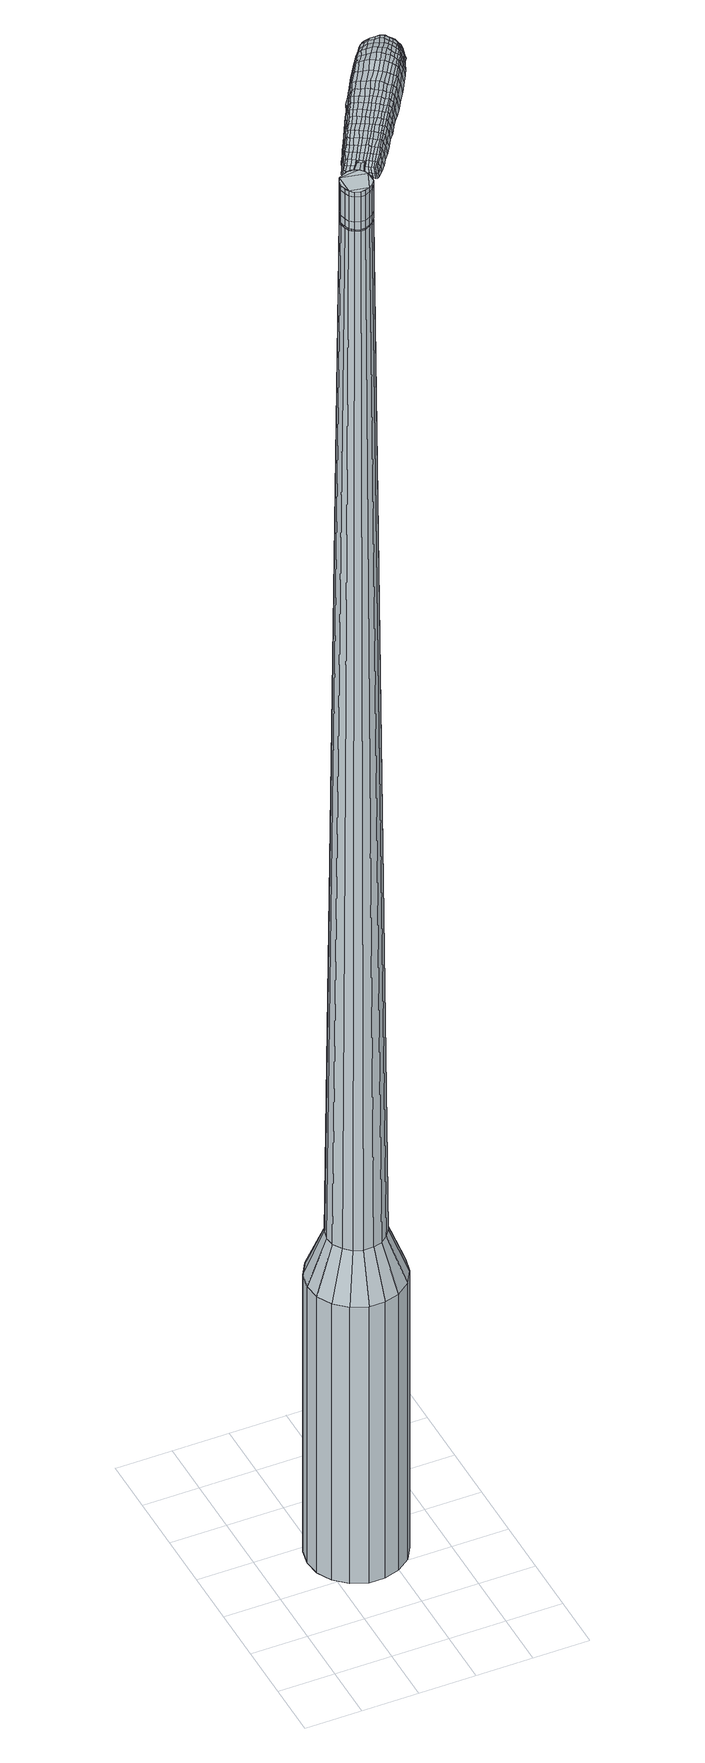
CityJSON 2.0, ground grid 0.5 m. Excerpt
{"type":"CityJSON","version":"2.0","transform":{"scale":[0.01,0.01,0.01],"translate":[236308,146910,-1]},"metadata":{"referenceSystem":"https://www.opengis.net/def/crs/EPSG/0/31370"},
"CityObjects":{
"object1":{"type":"GenericCityObject","attributes":{"cluster":489,"mean_distance_to_centroid":0.0905,"new_centroid_x":236308.81,"new_centroid_y":146911.27,"mean_distance_to_camera":5.45,"H1":8.48,"H2":8.88,"Z_final":114.5,"cluster2":-1,"proj_x":236313.12,"proj_y":146913.99,"id_line":56199,"bearing_l":147.83,"distance":5.1,"orientation":"right","G_obj":57.83},"geometry":[{"type":"MultiSurface","lod":"2","boundaries":[[[0,1,2,3]],[[1,4,5,2]],[[4,6,7,5]],[[6,8,9,7]],[[8,10,11,9]],[[10,12,13,11]],[[12,14,15,13]],[[14,16,17,15]],[[16,18,19,17]],[[18,20,21,19]],[[20,22,23,21]],[[22,24,25,23]],[[24,26,27,25]],[[26,28,29,27]],[[28,30,31,29]],[[30,32,33,31]],[[32,34,35,33]],[[34,0,3,35]],[[36,37,38,39]],[[38,40,41,42]],[[41,43,42]],[[42,44,45,46]],[[45,47,46]],[[46,48,49,50]],[[49,51,50]],[[42,46,50,38]],[[50,52,39,38]],[[53,36,39]],[[2,5,7,35]],[[7,9,11,15]],[[11,13,15]],[[15,17,19,23]],[[19,21,23]],[[23,25,27,31]],[[27,29,31]],[[15,23,31,7]],[[31,33,35,7]],[[3,2,35]],[[1,0,54,55]],[[0,34,56,54]],[[34,32,57,56]],[[32,30,58,57]],[[30,28,59,58]],[[28,26,60,59]],[[26,24,61,60]],[[24,22,62,61]],[[22,20,63,62]],[[20,18,64,63]],[[18,16,65,64]],[[16,14,66,65]],[[14,12,67,66]],[[12,10,68,67]],[[10,8,69,68]],[[8,6,70,69]],[[6,4,71,70]],[[4,1,55,71]],[[55,54,72,73]],[[54,56,74,72]],[[56,57,75,74]],[[57,58,76,75]],[[58,59,77,76]],[[59,60,78,77]],[[60,61,79,78]],[[61,62,80,79]],[[62,63,81,80]],[[63,64,82,81]],[[64,65,83,82]],[[65,66,84,83]],[[66,67,85,84]],[[67,68,86,85]],[[68,69,87,86]],[[69,70,88,87]],[[70,71,89,88]],[[71,55,73,89]],[[90,91,92,93]],[[94,95,91,90]],[[96,97,95,94]],[[76,98,97,96]],[[99,100,98,76]],[[101,102,100,99]],[[103,104,102,101]],[[105,106,104,103]],[[107,108,106,105]],[[109,110,108,107]],[[111,112,110,109]],[[113,114,112,111]],[[115,116,114,113]],[[117,118,116,115]],[[119,120,118,117]],[[121,122,120,119]],[[123,124,122,121]],[[93,92,124,123]],[[125,126,127,128]],[[129,125,128,130]],[[131,129,130,132]],[[133,131,132,134]],[[135,133,134,136]],[[137,135,136,138]],[[139,137,138,140]],[[141,139,140,142]],[[143,141,142,144]],[[145,143,144,146]],[[147,145,146,148]],[[149,147,148,150]],[[151,149,150,152]],[[153,151,152,154]],[[155,153,154,156]],[[157,155,156,158]],[[73,72,90,93]],[[72,74,94,90]],[[74,75,96,94]],[[75,76,96]],[[77,99,76]],[[77,78,101,99]],[[78,79,103,101]],[[79,80,105,103]],[[80,81,107,105]],[[81,82,109,107]],[[82,83,111,109]],[[83,84,113,111]],[[84,85,115,113]],[[85,86,117,115]],[[86,87,119,117]],[[87,88,121,119]],[[88,89,123,121]],[[89,73,93,123]],[[159,160,92,91]],[[160,161,124,92]],[[161,162,122,124]],[[162,163,120,122]],[[163,164,118,120]],[[164,165,116,118]],[[165,166,114,116]],[[166,167,112,114]],[[167,168,110,112]],[[168,169,108,110]],[[169,170,106,108]],[[170,171,104,106]],[[171,172,102,104]],[[172,173,100,102]],[[173,98,100]],[[174,97,98]],[[174,175,95,97]],[[175,159,91,95]],[[39,52,157,176]],[[160,159,177,158]],[[53,39,176,126]],[[159,175,127,177]],[[36,53,126,125]],[[175,174,128,127]],[[37,36,125,129]],[[174,98,130,128]],[[38,37,129,131]],[[98,173,132,130]],[[40,38,131,133]],[[173,172,134,132]],[[41,40,133,135]],[[172,171,136,134]],[[43,41,135,137]],[[171,170,138,136]],[[42,43,137,139]],[[170,169,140,138]],[[44,42,139,141]],[[169,168,142,140]],[[45,44,141,143]],[[168,167,144,142]],[[47,45,143,145]],[[167,166,146,144]],[[46,47,145,147]],[[166,165,148,146]],[[48,46,147,149]],[[165,164,150,148]],[[49,48,149,151]],[[164,163,152,150]],[[51,49,151,153]],[[163,162,154,152]],[[50,51,153,155]],[[162,161,156,154]],[[52,50,155,157]],[[161,160,158,156]],[[157,158,178,179]],[[158,177,180,178]],[[177,127,181,180]],[[127,126,182,181]],[[126,176,183,182]],[[176,157,179,183]],[[184,185,186,187]],[[188,184,187,189]],[[184,188,190,191]],[[185,184,191,192]],[[193,194,195,196]],[[197,193,196,198]],[[193,197,199,200]],[[194,193,200,201]],[[202,203,204,205]],[[206,202,205,207]],[[202,206,208,209]],[[203,202,209,210]],[[211,212,213,214]],[[215,211,214,216]],[[211,215,217,218]],[[212,211,218,219]],[[220,221,222,223]],[[224,220,223,225]],[[220,224,226,227]],[[221,220,227,228]],[[229,230,231,232]],[[233,229,232,234]],[[229,233,235,236]],[[230,229,236,237]],[[238,239,240,241]],[[230,238,241,231]],[[238,230,237,242]],[[239,238,242,243]],[[244,245,246,247]],[[239,244,247,240]],[[244,239,243,248]],[[245,244,248,249]],[[250,188,189,251]],[[245,250,251,246]],[[250,245,249,252]],[[188,250,252,190]],[[253,254,255,256]],[[257,253,256,258]],[[253,257,259,260]],[[254,253,260,261]],[[262,263,264,265]],[[254,262,265,255]],[[262,254,261,266]],[[263,262,266,267]],[[268,269,270,271]],[[263,268,271,264]],[[268,263,267,272]],[[269,268,272,273]],[[274,275,276,277]],[[269,274,277,270]],[[274,269,273,278]],[[275,274,278,279]],[[280,185,192,281]],[[275,280,281,276]],[[280,275,279,282]],[[185,280,282,186]],[[283,284,285,286]],[[287,283,286,288]],[[283,287,289,290]],[[284,283,290,291]],[[292,293,294,295]],[[284,292,295,285]],[[292,284,291,296]],[[293,292,296,297]],[[298,299,300,301]],[[293,298,301,294]],[[298,293,297,302]],[[299,298,302,303]],[[304,197,198,305]],[[299,304,305,300]],[[304,299,303,306]],[[197,304,306,199]],[[307,308,309,310]],[[311,307,310,312]],[[307,311,313,314]],[[308,307,314,315]],[[316,317,318,319]],[[308,316,319,309]],[[316,308,315,320]],[[317,316,320,321]],[[322,323,324,325]],[[317,322,325,318]],[[322,317,321,326]],[[323,322,326,327]],[[328,329,330,331]],[[323,328,331,324]],[[328,323,327,332]],[[329,328,332,333]],[[334,194,201,335]],[[329,334,335,330]],[[334,329,333,336]],[[194,334,336,195]],[[337,223,222,338]],[[339,337,338,340]],[[337,339,341,342]],[[223,337,342,225]],[[343,339,340,344]],[[345,343,344,346]],[[343,345,347,348]],[[339,343,348,341]],[[349,345,346,350]],[[351,349,350,352]],[[349,351,353,354]],[[345,349,354,347]],[[355,351,352,356]],[[357,355,356,358]],[[355,357,359,360]],[[351,355,360,353]],[[361,357,358,362]],[[212,361,362,213]],[[361,212,219,363]],[[357,361,363,359]],[[364,365,210,209]],[[366,364,209,208]],[[364,366,367,368]],[[365,364,368,369]],[[370,371,369,368]],[[372,370,368,367]],[[370,372,373,374]],[[371,370,374,375]],[[376,377,375,374]],[[378,376,374,373]],[[376,378,379,380]],[[377,376,380,381]],[[382,383,381,380]],[[384,382,380,379]],[[382,384,217,215]],[[383,382,215,216]],[[385,386,387,388]],[[287,385,388,289]],[[385,287,288,389]],[[386,385,389,390]],[[391,206,207,392]],[[386,391,392,387]],[[391,386,390,393]],[[206,391,393,208]],[[394,395,396,397]],[[233,394,397,235]],[[394,233,234,398]],[[395,394,398,399]],[[400,401,402,403]],[[395,400,403,396]],[[400,395,399,404]],[[401,400,404,405]],[[406,203,210,407]],[[401,406,407,402]],[[406,401,405,408]],[[203,406,408,204]],[[409,410,411,412]],[[191,409,412,192]],[[409,191,190,413]],[[410,409,413,414]],[[415,416,417,418]],[[410,415,418,411]],[[415,410,414,419]],[[416,415,419,420]],[[421,214,213,422]],[[416,421,422,417]],[[421,416,420,423]],[[214,421,423,216]],[[424,425,426,427]],[[196,424,427,198]],[[424,196,195,428]],[[425,424,428,429]],[[430,218,217,431]],[[425,430,431,426]],[[430,425,429,432]],[[218,430,432,219]],[[433,434,435,436]],[[311,433,436,313]],[[433,311,312,437]],[[434,433,437,438]],[[439,224,225,440]],[[434,439,440,435]],[[439,434,438,441]],[[224,439,441,226]],[[442,443,444,445]],[[257,442,445,259]],[[442,257,258,446]],[[443,442,446,447]],[[448,449,450,451]],[[443,448,451,444]],[[448,443,447,452]],[[449,448,452,453]],[[454,221,228,455]],[[449,454,455,450]],[[454,449,453,456]],[[221,454,456,222]],[[457,458,447,446]],[[256,457,446,258]],[[457,256,255,459]],[[458,457,459,460]],[[461,462,453,452]],[[458,461,452,447]],[[461,458,460,463]],[[462,461,463,464]],[[465,338,222,456]],[[462,465,456,453]],[[465,462,464,466]],[[338,465,466,340]],[[467,468,469,470]],[[314,467,470,315]],[[467,314,313,436]],[[468,467,436,435]],[[471,342,341,472]],[[468,471,472,469]],[[471,468,435,440]],[[342,471,440,225]],[[473,474,460,459]],[[265,473,459,255]],[[473,265,264,475]],[[474,473,475,476]],[[477,478,464,463]],[[474,477,463,460]],[[477,474,476,479]],[[478,477,479,480]],[[481,344,340,466]],[[478,481,466,464]],[[481,478,480,482]],[[344,481,482,346]],[[483,484,485,486]],[[320,483,486,321]],[[483,320,315,470]],[[484,483,470,469]],[[487,348,347,488]],[[484,487,488,485]],[[487,484,469,472]],[[348,487,472,341]],[[489,490,476,475]],[[271,489,475,264]],[[489,271,270,491]],[[490,489,491,492]],[[493,494,480,479]],[[490,493,479,476]],[[493,490,492,495]],[[494,493,495,496]],[[497,350,346,482]],[[494,497,482,480]],[[497,494,496,498]],[[350,497,498,352]],[[499,500,501,502]],[[326,499,502,327]],[[499,326,321,486]],[[500,499,486,485]],[[503,354,353,504]],[[500,503,504,501]],[[503,500,485,488]],[[354,503,488,347]],[[505,506,492,491]],[[277,505,491,270]],[[505,277,276,507]],[[506,505,507,508]],[[509,510,496,495]],[[506,509,495,492]],[[509,506,508,511]],[[510,509,511,512]],[[513,356,352,498]],[[510,513,498,496]],[[513,510,512,514]],[[356,513,514,358]],[[515,516,517,518]],[[332,515,518,333]],[[515,332,327,502]],[[516,515,502,501]],[[519,360,359,520]],[[516,519,520,517]],[[519,516,501,504]],[[360,519,504,353]],[[521,522,508,507]],[[281,521,507,276]],[[521,281,192,412]],[[522,521,412,411]],[[523,524,512,511]],[[522,523,511,508]],[[523,522,411,418]],[[524,523,418,417]],[[525,362,358,514]],[[524,525,514,512]],[[525,524,417,422]],[[362,525,422,213]],[[526,527,429,428]],[[336,526,428,195]],[[526,336,333,518]],[[527,526,518,517]],[[528,363,219,432]],[[527,528,432,429]],[[528,527,517,520]],[[363,528,520,359]],[[529,530,390,389]],[[286,529,389,288]],[[529,286,285,531]],[[530,529,531,532]],[[533,366,208,393]],[[530,533,393,390]],[[533,530,532,534]],[[366,533,534,367]],[[535,536,537,538]],[[236,535,538,237]],[[535,236,235,397]],[[536,535,397,396]],[[539,540,541,542]],[[536,539,542,537]],[[539,536,396,403]],[[540,539,403,402]],[[543,365,369,544]],[[540,543,544,541]],[[543,540,402,407]],[[365,543,407,210]],[[545,546,532,531]],[[295,545,531,285]],[[545,295,294,547]],[[546,545,547,548]],[[549,372,367,534]],[[546,549,534,532]],[[549,546,548,550]],[[372,549,550,373]],[[551,552,553,554]],[[242,551,554,243]],[[551,242,237,538]],[[552,551,538,537]],[[555,556,557,558]],[[552,555,558,553]],[[555,552,537,542]],[[556,555,542,541]],[[559,371,375,560]],[[556,559,560,557]],[[559,556,541,544]],[[371,559,544,369]],[[561,562,548,547]],[[301,561,547,294]],[[561,301,300,563]],[[562,561,563,564]],[[565,378,373,550]],[[562,565,550,548]],[[565,562,564,566]],[[378,565,566,379]],[[567,568,569,570]],[[248,567,570,249]],[[567,248,243,554]],[[568,567,554,553]],[[571,572,573,574]],[[568,571,574,569]],[[571,568,553,558]],[[572,571,558,557]],[[575,377,381,576]],[[572,575,576,573]],[[575,572,557,560]],[[377,575,560,375]],[[577,578,564,563]],[[305,577,563,300]],[[577,305,198,427]],[[578,577,427,426]],[[579,384,379,566]],[[578,579,566,564]],[[579,578,426,431]],[[384,579,431,217]],[[580,581,414,413]],[[252,580,413,190]],[[580,252,249,570]],[[581,580,570,569]],[[582,583,420,419]],[[581,582,419,414]],[[582,581,569,574]],[[583,582,574,573]],[[584,383,216,423]],[[583,584,423,420]],[[584,583,573,576]],[[383,584,576,381]],[[585,586,587,588]],[[588,587,589,590]],[[591,589,587,592]],[[592,587,586,593]],[[594,595,596,597]],[[597,596,598,599]],[[600,598,596,601]],[[601,596,595,602]],[[603,604,605,606]],[[606,605,607,608]],[[609,607,605,610]],[[610,605,604,611]],[[612,613,614,615]],[[615,614,616,617]],[[618,616,614,619]],[[619,614,613,620]],[[621,622,623,624]],[[624,623,625,626]],[[627,625,623,628]],[[628,623,622,629]],[[630,631,632,633]],[[633,632,634,635]],[[636,634,632,637]],[[637,632,631,638]],[[639,640,641,642]],[[642,641,631,630]],[[638,631,641,643]],[[643,641,640,644]],[[645,646,647,648]],[[648,647,640,639]],[[644,640,647,649]],[[649,647,646,650]],[[590,589,651,652]],[[652,651,646,645]],[[650,646,651,653]],[[653,651,589,591]],[[654,655,656,657]],[[657,656,658,659]],[[660,658,656,661]],[[661,656,655,662]],[[663,664,665,666]],[[666,665,655,654]],[[662,655,665,667]],[[667,665,664,668]],[[669,670,671,672]],[[672,671,664,663]],[[668,664,671,673]],[[673,671,670,674]],[[675,676,677,678]],[[678,677,670,669]],[[674,670,677,679]],[[679,677,676,680]],[[593,586,681,682]],[[682,681,676,675]],[[680,676,681,683]],[[683,681,586,585]],[[684,685,686,687]],[[687,686,688,689]],[[690,688,686,691]],[[691,686,685,692]],[[693,694,695,696]],[[696,695,685,684]],[[692,685,695,697]],[[697,695,694,698]],[[699,700,701,702]],[[702,701,694,693]],[[698,694,701,703]],[[703,701,700,704]],[[599,598,705,706]],[[706,705,700,699]],[[704,700,705,707]],[[707,705,598,600]],[[708,709,710,711]],[[711,710,712,713]],[[714,712,710,715]],[[715,710,709,716]],[[717,718,719,720]],[[720,719,709,708]],[[716,709,719,721]],[[721,719,718,722]],[[723,724,725,726]],[[726,725,718,717]],[[722,718,725,727]],[[727,725,724,728]],[[729,730,731,732]],[[732,731,724,723]],[[728,724,731,733]],[[733,731,730,734]],[[602,595,735,736]],[[736,735,730,729]],[[734,730,735,737]],[[737,735,595,594]],[[621,624,738,739]],[[739,738,740,741]],[[742,740,738,743]],[[743,738,624,626]],[[741,740,744,745]],[[745,744,746,747]],[[748,746,744,749]],[[749,744,740,742]],[[747,746,750,751]],[[751,750,752,753]],[[754,752,750,755]],[[755,750,746,748]],[[753,752,756,757]],[[757,756,758,759]],[[760,758,756,761]],[[761,756,752,754]],[[759,758,762,763]],[[763,762,613,612]],[[620,613,762,764]],[[764,762,758,760]],[[611,765,766,610]],[[610,766,767,609]],[[768,767,766,769]],[[769,766,765,770]],[[770,771,772,769]],[[769,772,773,768]],[[774,773,772,775]],[[775,772,771,776]],[[776,777,778,775]],[[775,778,779,774]],[[780,779,778,781]],[[781,778,777,782]],[[782,783,784,781]],[[781,784,785,780]],[[618,785,784,616]],[[616,784,783,617]],[[786,787,788,789]],[[789,788,688,690]],[[689,688,788,790]],[[790,788,787,791]],[[608,607,792,793]],[[793,792,787,786]],[[791,787,792,794]],[[794,792,607,609]],[[795,796,797,798]],[[798,797,634,636]],[[635,634,797,799]],[[799,797,796,800]],[[801,802,803,804]],[[804,803,796,795]],[[800,796,803,805]],[[805,803,802,806]],[[611,604,807,808]],[[808,807,802,801]],[[806,802,807,809]],[[809,807,604,603]],[[810,811,812,813]],[[813,812,592,593]],[[591,592,812,814]],[[814,812,811,815]],[[816,817,818,819]],[[819,818,811,810]],[[815,811,818,820]],[[820,818,817,821]],[[612,615,822,823]],[[823,822,817,816]],[[821,817,822,824]],[[824,822,615,617]],[[825,826,827,828]],[[828,827,597,599]],[[594,597,827,829]],[[829,827,826,830]],[[618,619,831,832]],[[832,831,826,825]],[[830,826,831,833]],[[833,831,619,620]],[[834,835,836,837]],[[837,836,712,714]],[[713,712,836,838]],[[838,836,835,839]],[[626,625,840,841]],[[841,840,835,834]],[[839,835,840,842]],[[842,840,625,627]],[[843,844,660]],[[844,658,660]],[[659,658,844,845]],[[846,847,848,849]],[[849,848,844,843]],[[845,844,848,850]],[[850,848,847,851]],[[629,622,852,853]],[[853,852,847,846]],[[851,847,852,854]],[[854,852,622,621]],[[855,856,845]],[[845,856,657,659]],[[654,657,856,857]],[[857,856,855,858]],[[851,859,860,850]],[[850,860,855,845]],[[858,855,860,861]],[[861,860,859,862]],[[621,739,863,854]],[[854,863,859,851]],[[862,859,863,864]],[[864,863,739,741]],[[865,866,867]],[[867,866,715,716]],[[714,715,866,837]],[[837,866,865,834]],[[742,743,868,869]],[[869,868,865,867]],[[834,865,868,841]],[[841,868,743,626]],[[858,870,871,857]],[[857,871,666,654]],[[663,666,871,872]],[[871,870,872]],[[862,873,874,861]],[[861,874,870,858]],[[872,870,874,875]],[[875,874,873,876]],[[741,745,877,864]],[[864,877,873,862]],[[876,873,877,878]],[[878,877,745,747]],[[879,880,881,882]],[[882,881,721,722]],[[716,721,881,867]],[[881,880,867]],[[748,749,883,884]],[[884,883,880,879]],[[867,880,883,869]],[[869,883,749,742]],[[885,886,872]],[[872,886,672,663]],[[669,672,886,887]],[[887,886,885,888]],[[876,889,890,875]],[[875,890,885,872]],[[888,885,890,891]],[[891,890,889,892]],[[747,751,893,878]],[[878,893,889,876]],[[892,889,893,894]],[[894,893,751,753]],[[895,896,897,898]],[[898,897,727,728]],[[722,727,897,882]],[[882,897,896,879]],[[754,755,899,900]],[[900,899,896,895]],[[879,896,899,884]],[[884,899,755,748]],[[888,901,902,887]],[[887,902,678,669]],[[675,678,902,903]],[[903,902,901,904]],[[892,905,906,891]],[[891,906,901,888]],[[904,901,906,907]],[[907,906,905,908]],[[753,757,909,894]],[[894,909,905,892]],[[908,905,909,910]],[[910,909,757,759]],[[911,912,913,914]],[[914,913,733,734]],[[728,733,913,898]],[[898,913,912,895]],[[760,761,915,916]],[[916,915,912,911]],[[895,912,915,900]],[[900,915,761,754]],[[904,917,918,903]],[[903,918,682,675]],[[593,682,918,813]],[[813,918,917,810]],[[908,919,920,907]],[[907,920,917,904]],[[810,917,920,819]],[[819,920,919,816]],[[759,763,921,910]],[[910,921,919,908]],[[816,919,921,823]],[[823,921,763,612]],[[830,922,923,829]],[[829,923,737,594]],[[734,737,923,914]],[[914,923,922,911]],[[620,764,924,833]],[[833,924,922,830]],[[911,922,924,916]],[[916,924,764,760]],[[791,925,926,790]],[[790,926,687,689]],[[684,687,926,927]],[[927,926,925,928]],[[609,767,929,794]],[[794,929,925,791]],[[928,925,929,930]],[[930,929,767,768]],[[931,932,933,934]],[[934,933,637,638]],[[636,637,933,798]],[[798,933,932,795]],[[935,936,937,938]],[[938,937,932,931]],[[795,932,937,804]],[[804,937,936,801]],[[770,765,939,940]],[[940,939,936,935]],[[801,936,939,808]],[[808,939,765,611]],[[928,941,942,927]],[[927,942,696,684]],[[693,696,942,943]],[[943,942,941,944]],[[768,773,945,930]],[[930,945,941,928]],[[944,941,945,946]],[[946,945,773,774]],[[947,948,949,950]],[[950,949,643,644]],[[638,643,949,934]],[[934,949,948,931]],[[951,952,953,954]],[[954,953,948,947]],[[931,948,953,938]],[[938,953,952,935]],[[776,771,955,956]],[[956,955,952,951]],[[935,952,955,940]],[[940,955,771,770]],[[944,957,958,943]],[[943,958,702,693]],[[699,702,958,959]],[[959,958,957,960]],[[774,779,961,946]],[[946,961,957,944]],[[960,957,961,962]],[[962,961,779,780]],[[963,964,965,966]],[[966,965,649,650]],[[644,649,965,950]],[[950,965,964,947]],[[967,968,969,970]],[[970,969,964,963]],[[947,964,969,954]],[[954,969,968,951]],[[782,777,971,972]],[[972,971,968,967]],[[951,968,971,956]],[[956,971,777,776]],[[960,973,974,959]],[[959,974,706,699]],[[599,706,974,828]],[[828,974,973,825]],[[780,785,975,962]],[[962,975,973,960]],[[825,973,975,832]],[[832,975,785,618]],[[815,976,977,814]],[[814,977,653,591]],[[650,653,977,966]],[[966,977,976,963]],[[821,978,979,820]],[[820,979,976,815]],[[963,976,979,970]],[[970,979,978,967]],[[617,783,980,824]],[[824,980,978,821]],[[967,978,980,972]],[[972,980,783,782]],[[585,588,187,186]],[[588,590,189,187]],[[600,601,200,199]],[[601,602,201,200]],[[603,606,205,204]],[[606,608,207,205]],[[627,628,227,226]],[[628,629,228,227]],[[630,633,232,231]],[[633,635,234,232]],[[639,642,241,240]],[[642,630,231,241]],[[645,648,247,246]],[[648,639,240,247]],[[590,652,251,189]],[[652,645,246,251]],[[660,661,260,259]],[[661,662,261,260]],[[662,667,266,261]],[[667,668,267,266]],[[668,673,272,267]],[[673,674,273,272]],[[674,679,278,273]],[[679,680,279,278]],[[680,683,282,279]],[[683,585,186,282]],[[690,691,290,289]],[[691,692,291,290]],[[692,697,296,291]],[[697,698,297,296]],[[698,703,302,297]],[[703,704,303,302]],[[704,707,306,303]],[[707,600,199,306]],[[708,711,310,309]],[[711,713,312,310]],[[717,720,319,318]],[[720,708,309,319]],[[723,726,325,324]],[[726,717,318,325]],[[729,732,331,330]],[[732,723,324,331]],[[602,736,335,201]],[[736,729,330,335]],[[786,789,388,387]],[[789,690,289,388]],[[608,793,392,207]],[[793,786,387,392]],[[635,799,398,234]],[[799,800,399,398]],[[800,805,404,399]],[[805,806,405,404]],[[806,809,408,405]],[[809,603,204,408]],[[713,838,437,312]],[[838,839,438,437]],[[839,842,441,438]],[[842,627,226,441]],[[843,660,445,444]],[[660,259,445]],[[846,849,451,450]],[[849,843,444,451]],[[629,853,455,228]],[[853,846,450,455]],[[981,982,983,984]],[[985,986,984,983]],[[987,988,989,990]],[[991,992,993,994]],[[982,995,996,983]],[[997,985,983,996]],[[998,987,990,999]],[[1000,1001,992,991]],[[995,1002,1003,996]],[[1003,1004,997,996]],[[1005,998,999,1006]],[[1007,1001,1000,1008]],[[1002,1009,1010,1003]],[[1010,1011,1004,1003]],[[1012,1005,1006,1013]],[[1014,1007,1008,1015]],[[1016,1017,1018,1019]],[[1020,1021,1017,1016]],[[1020,1022,1023,1021]],[[1022,1024,1025,1023]],[[1026,1027,1028,1029]],[[1030,1031,1027,1026]],[[1032,1033,1031,1030]],[[1034,1035,1033,1032]],[[1029,1018,1017,1026]],[[1026,1017,1021,1030]],[[1021,1023,1032,1030]],[[1023,1025,1034,1032]],[[990,989,986,985]],[[999,990,985,997]],[[1004,1006,999,997]],[[1011,1013,1006,1004]],[[991,994,988,987]],[[1000,991,987,998]],[[1008,1000,998,1005]],[[1015,1008,1005,1012]],[[992,1016,1019,993]],[[1001,1020,1016,992]],[[1022,1020,1001,1007]],[[1024,1022,1007,1014]],[[1036,1037,1038,1039]],[[1038,1040,1041,1042]],[[1038,1042,1043,1044]],[[1038,1044,1039]],[[1045,1036,1039,1046]],[[1047,1046,1039,1048]],[[1049,1048,1039]],[[1050,1038,1037,1051]],[[1052,1050,1051,1053]],[[1054,1052,1053,1055]],[[1056,1054,1055,1057]],[[1058,1056,1057,1059]],[[1059,1060,1061,1062]],[[1059,1062,1063,1064]],[[1059,1064,1065,1066]],[[1065,1067,1068,1069]],[[1065,1069,1070,1071]],[[1065,1071,1066]],[[1059,1066,1058]],[[1072,1073,1037,1036]],[[1074,1075,1040,1038]],[[1076,1077,1049,1039]],[[1073,1078,1051,1037]],[[1079,1074,1038,1050]],[[1078,1080,1053,1051]],[[1081,1079,1050,1052]],[[1080,1082,1055,1053]],[[1083,1081,1052,1054]],[[1082,1084,1057,1055]],[[1085,1083,1054,1056]],[[1084,1086,1059,1057]],[[1087,1085,1056,1058]],[[1086,1088,1060,1059]],[[1089,1090,1067,1065]],[[1091,1087,1058,1066]],[[1061,1060,1088,1092]],[[1062,1061,1092,1093]],[[1063,1062,1093,1094]],[[1064,1063,1094,1095]],[[1065,1064,1095,1089]],[[1096,1072,1036,1045]],[[1097,1096,1045,1046]],[[1098,1097,1046,1047]],[[1099,1098,1047,1048]],[[1077,1099,1048,1049]],[[1041,1040,1075,1100]],[[1068,1067,1090,1101]],[[1042,1041,1100,1102]],[[1043,1042,1102,1103]],[[1044,1043,1103,1104]],[[1039,1044,1104,1076]],[[1069,1068,1101,1105]],[[1070,1069,1105,1106]],[[1071,1070,1106,1107]],[[1066,1071,1107,1091]]]}]}
},
"vertices":[
[103,165,384],[114,155,384],[114,155,96],[103,165,96],[121,142,384],[121,142,96],[123,128,384],[123,128,96],[120,114,384],[120,114,96],[112,101,384],[112,101,96],[100,92,384],[100,92,96],[86,88,384],[86,88,96],[72,88,384],[72,88,96],[58,94,384],[58,94,96],[47,104,384],[47,104,96],[40,117,384],[40,117,96],[38,131,384],[38,131,96],[41,145,384],[41,145,96],[49,158,384],[49,158,96],[61,167,384],[61,167,96],[75,171,384],[75,171,96],[89,171,384],[89,171,96],[79,143,1524],[74,141,1524],[70,139,1524],[88,141,1524],[68,135,1524],[67,130,1524],[70,121,1524],[68,125,1524],[73,118,1524],[78,116,1524],[87,118,1524],[82,116,1524],[90,120,1524],[93,124,1524],[93,134,1524],[94,129,1524],[91,138,1524],[83,143,1524],[94,151,429],[100,145,429],[86,154,429],[77,154,429],[69,152,429],[62,146,429],[57,139,429],[55,130,429],[56,122,429],[61,114,429],[67,108,429],[75,105,429],[84,105,429],[92,107,429],[99,113,429],[104,120,429],[106,129,429],[104,137,429],[88,141,1483],[91,138,1483],[83,143,1483],[79,143,1483],[74,141,1483],[70,139,1483],[68,135,1483],[67,130,1483],[68,125,1483],[70,121,1483],[73,118,1483],[78,116,1483],[82,116,1483],[87,118,1483],[90,120,1483],[93,124,1483],[94,129,1483],[93,134,1483],[87,140,1483],[87,140,1485],[91,137,1485],[91,137,1483],[83,142,1483],[83,142,1485],[79,142,1483],[79,142,1485],[74,141,1485],[71,138,1483],[71,138,1485],[69,134,1483],[69,134,1485],[68,130,1483],[68,130,1485],[68,126,1483],[68,126,1485],[70,122,1483],[70,122,1485],[74,119,1483],[74,119,1485],[78,117,1483],[78,117,1485],[82,117,1483],[82,117,1485],[86,118,1483],[86,118,1485],[90,121,1483],[90,121,1485],[92,125,1483],[92,125,1485],[93,129,1483],[93,129,1485],[93,133,1483],[93,133,1485],[79,143,1519],[83,143,1519],[83,143,1493],[79,143,1493],[74,141,1519],[74,141,1493],[70,139,1519],[70,139,1493],[68,135,1519],[68,135,1493],[67,130,1519],[67,130,1493],[68,125,1519],[68,125,1493],[70,121,1519],[70,121,1493],[73,118,1519],[73,118,1493],[78,116,1519],[78,116,1493],[82,116,1519],[82,116,1493],[87,118,1519],[87,118,1493],[90,120,1519],[90,120,1493],[93,124,1519],[93,124,1493],[94,129,1519],[94,129,1493],[93,134,1519],[93,134,1493],[91,138,1519],[91,138,1493],[88,141,1485],[91,138,1485],[93,134,1485],[94,129,1485],[93,124,1485],[90,120,1485],[87,118,1485],[82,116,1485],[78,116,1485],[73,118,1485],[70,121,1485],[68,125,1485],[67,130,1485],[68,135,1485],[70,139,1485],[79,143,1485],[83,143,1485],[88,141,1519],[88,141,1493],[100,155,1513],[100,155,1518],[98,157,1513],[95,158,1513],[95,158,1518],[98,157,1518],[154,209,1519],[149,203,1518],[151,203,1509],[156,209,1510],[158,216,1519],[160,216,1510],[157,216,1526],[152,209,1525],[148,203,1525],[121,230,1519],[118,224,1518],[118,222,1525],[122,228,1525],[125,237,1519],[126,236,1526],[125,239,1510],[120,232,1510],[117,225,1509],[175,282,1519],[178,280,1519],[179,281,1513],[175,283,1513],[171,284,1519],[171,285,1513],[170,282,1524],[174,281,1524],[177,279,1524],[136,220,1530],[132,213,1529],[134,212,1529],[138,218,1530],[140,228,1531],[143,226,1531],[137,229,1530],[132,222,1530],[129,215,1529],[93,151,1512],[95,150,1512],[96,151,1517],[93,152,1517],[90,153,1512],[91,154,1517],[90,154,1506],[93,152,1506],[96,151,1506],[184,260,1519],[183,257,1519],[184,257,1512],[186,260,1512],[185,262,1518],[186,262,1512],[184,262,1522],[183,260,1523],[181,257,1524],[180,253,1519],[178,248,1519],[180,248,1512],[182,253,1512],[179,253,1524],[176,248,1525],[175,242,1519],[171,236,1519],[173,236,1511],[177,243,1511],[173,243,1526],[169,236,1526],[165,226,1519],[167,226,1510],[163,226,1526],[111,149,1513],[115,155,1513],[114,155,1518],[109,149,1517],[107,144,1512],[107,146,1516],[108,145,1506],[112,149,1507],[117,155,1507],[120,161,1514],[124,167,1515],[122,167,1520],[118,161,1519],[121,161,1507],[126,167,1507],[128,173,1515],[133,179,1516],[131,179,1522],[127,173,1521],[130,173,1508],[134,180,1508],[137,185,1517],[141,191,1517],[139,191,1524],[135,185,1523],[139,186,1508],[143,192,1509],[145,197,1518],[144,197,1524],[147,198,1509],[154,280,1519],[152,277,1519],[153,276,1524],[155,279,1523],[156,281,1518],[156,280,1522],[155,283,1512],[153,281,1512],[151,279,1512],[149,273,1519],[146,269,1519],[146,267,1525],[150,272,1524],[148,275,1512],[145,270,1512],[142,264,1519],[138,257,1519],[139,256,1526],[143,262,1526],[141,265,1511],[137,259,1511],[132,247,1519],[132,246,1526],[131,249,1510],[85,165,1513],[89,172,1513],[88,173,1507],[85,166,1507],[83,160,1512],[82,161,1506],[84,160,1516],[86,164,1517],[89,170,1518],[92,178,1514],[96,185,1515],[95,186,1507],[92,180,1507],[93,177,1519],[97,184,1520],[100,191,1515],[103,198,1516],[103,200,1508],[99,193,1508],[100,190,1521],[104,196,1522],[107,204,1517],[110,211,1517],[110,213,1509],[106,206,1508],[108,203,1523],[111,209,1524],[114,217,1518],[113,219,1509],[115,216,1524],[96,157,1519],[98,155,1519],[100,163,1520],[103,162,1520],[98,165,1520],[94,158,1519],[104,169,1522],[107,168,1522],[108,176,1523],[111,174,1523],[106,177,1523],[102,171,1521],[112,182,1524],[115,181,1524],[116,188,1525],[119,187,1525],[113,190,1525],[109,184,1524],[120,195,1526],[122,193,1526],[124,201,1527],[126,199,1527],[121,203,1527],[117,196,1526],[128,207,1528],[130,206,1528],[125,209,1528],[172,279,1527],[176,277,1527],[169,280,1526],[166,276,1527],[170,275,1528],[173,273,1528],[167,269,1529],[170,267,1529],[163,271,1528],[159,265,1530],[163,263,1530],[166,261,1530],[159,257,1531],[162,255,1531],[155,259,1530],[150,251,1531],[154,249,1531],[157,247,1531],[147,238,1531],[150,236,1531],[144,240,1531],[158,283,1518],[161,283,1519],[161,285,1513],[157,284,1513],[158,281,1523],[161,282,1523],[166,284,1519],[166,285,1513],[165,282,1524],[185,265,1518],[185,267,1518],[184,266,1523],[184,264,1523],[186,265,1513],[186,268,1513],[184,271,1519],[183,275,1519],[182,273,1524],[183,270,1523],[185,271,1513],[183,275,1513],[181,278,1519],[180,276,1524],[181,279,1513],[150,210,1528],[149,211,1528],[145,205,1528],[146,204,1527],[155,217,1528],[154,218,1529],[146,212,1529],[144,214,1530],[140,208,1529],[142,206,1528],[151,220,1529],[149,222,1530],[141,216,1530],[137,210,1529],[146,224,1531],[123,227,1528],[125,226,1529],[130,234,1529],[127,235,1528],[119,221,1527],[121,220,1528],[129,224,1529],[133,232,1530],[125,218,1528],[83,158,1512],[84,157,1512],[85,157,1517],[84,158,1517],[82,159,1506],[84,158,1506],[87,155,1512],[88,156,1517],[87,156,1506],[105,143,1512],[104,144,1512],[105,145,1506],[106,144,1506],[105,145,1517],[104,146,1517],[102,146,1512],[100,147,1512],[100,147,1506],[103,146,1506],[102,147,1517],[100,148,1517],[97,148,1512],[98,149,1506],[98,150,1517],[108,149,1519],[107,150,1519],[113,155,1520],[111,156,1520],[105,151,1519],[103,153,1519],[109,158,1520],[107,159,1520],[101,154,1519],[105,160,1520],[87,163,1519],[88,162,1519],[92,168,1520],[90,170,1520],[91,160,1519],[95,167,1520],[117,162,1521],[115,162,1521],[121,168,1522],[120,169,1522],[113,164,1521],[111,165,1521],[118,170,1522],[115,171,1523],[109,167,1522],[113,173,1523],[94,176,1521],[96,175,1521],[99,181,1522],[98,183,1522],[99,173,1521],[102,180,1522],[125,174,1523],[124,175,1523],[130,180,1524],[128,181,1524],[122,176,1523],[119,178,1524],[126,182,1525],[123,184,1525],[117,179,1524],[121,185,1525],[101,189,1523],[103,188,1523],[107,194,1524],[105,195,1524],[106,186,1524],[110,192,1525],[134,186,1525],[132,187,1525],[138,192,1526],[136,193,1526],[130,188,1526],[128,190,1526],[134,194,1527],[132,196,1527],[125,191,1526],[129,198,1527],[109,202,1525],[111,201,1525],[114,207,1526],[112,208,1526],[114,199,1526],[117,205,1527],[142,198,1527],[141,199,1527],[138,200,1527],[136,202,1528],[133,204,1528],[116,215,1527],[118,213,1527],[121,211,1528],[157,279,1525],[159,280,1525],[154,276,1526],[157,277,1526],[164,280,1526],[161,277,1527],[182,262,1525],[182,264,1525],[180,261,1526],[181,259,1525],[182,268,1525],[180,271,1526],[178,267,1527],[180,264,1526],[178,274,1526],[176,270,1527],[151,272,1526],[154,272,1527],[148,267,1527],[150,267,1528],[158,272,1528],[154,266,1529],[178,254,1526],[178,256,1527],[175,251,1528],[176,249,1527],[177,259,1527],[175,262,1528],[171,256,1529],[173,253,1528],[173,265,1528],[169,259,1530],[144,262,1528],[147,261,1529],[140,255,1528],[142,254,1529],[151,260,1529],[146,253,1530],[172,244,1528],[171,245,1528],[167,238,1529],[168,237,1528],[170,248,1529],[168,250,1530],[163,243,1530],[165,240,1530],[165,253,1530],[160,245,1531],[134,245,1529],[136,244,1529],[140,242,1530],[162,227,1528],[160,228,1529],[158,230,1530],[156,232,1530],[153,234,1531],[150,205,1509],[148,204,1518],[152,210,1518],[154,210,1509],[157,217,1519],[159,218,1510],[155,217,1525],[150,210,1525],[146,204,1525],[120,221,1525],[119,223,1518],[123,229,1518],[124,227,1525],[127,236,1519],[128,235,1525],[127,238,1510],[122,231,1509],[119,225,1509],[177,279,1513],[177,279,1519],[174,280,1519],[174,281,1513],[170,282,1519],[171,282,1513],[170,280,1524],[173,279,1524],[176,277,1524],[135,212,1528],[132,214,1528],[136,220,1529],[138,218,1529],[141,228,1529],[143,226,1529],[138,229,1529],[133,222,1529],[129,216,1528],[97,153,1516],[96,152,1512],[94,153,1512],[95,154,1516],[91,155,1512],[92,155,1516],[92,156,1506],[94,154,1506],[97,152,1506],[182,258,1512],[181,258,1519],[182,260,1518],[184,260,1512],[183,262,1518],[184,262,1512],[182,262,1522],[181,261,1523],[179,258,1523],[178,249,1512],[176,248,1519],[179,253,1519],[180,254,1512],[177,254,1524],[175,249,1525],[171,237,1511],[169,237,1519],[173,243,1519],[175,244,1511],[172,243,1525],[168,237,1526],[163,227,1519],[165,227,1510],[161,227,1526],[112,156,1518],[114,156,1513],[109,150,1513],[108,150,1517],[106,146,1512],[106,147,1515],[107,146,1506],[111,150,1506],[115,156,1507],[121,168,1520],[122,168,1514],[118,162,1514],[117,162,1519],[120,162,1507],[124,169,1507],[129,181,1522],[131,181,1516],[127,174,1515],[125,174,1521],[128,175,1508],[133,181,1508],[138,193,1523],[140,192,1517],[135,187,1516],[134,187,1522],[137,187,1508],[142,193,1508],[144,198,1517],[142,198,1524],[146,199,1509],[154,275,1523],[153,276,1519],[155,278,1518],[156,277,1523],[157,280,1518],[157,279,1522],[156,281,1512],[155,280,1512],[153,277,1512],[148,266,1525],[147,267,1519],[150,272,1519],[151,271,1524],[150,273,1512],[147,269,1512],[140,255,1526],[139,256,1519],[144,262,1519],[144,261,1525],[143,264,1511],[139,258,1511],[133,246,1519],[134,245,1526],[133,248,1510],[90,172,1507],[91,171,1513],[87,164,1513],[87,166,1506],[85,160,1512],[84,161,1506],[86,160,1515],[88,163,1517],[91,170,1518],[97,186,1507],[98,184,1514],[94,177,1514],[94,179,1507],[95,176,1519],[98,183,1520],[104,199,1508],[105,197,1516],[101,191,1515],[101,192,1508],[102,189,1521],[106,196,1522],[112,212,1508],[112,210,1517],[109,204,1516],[108,205,1508],[109,202,1522],[113,208,1523],[116,216,1517],[115,218,1509],[116,215,1524],[97,158,1518],[99,156,1518],[101,164,1519],[103,162,1519],[98,165,1519],[95,159,1518],[105,170,1520],[107,169,1520],[109,176,1521],[111,175,1521],[106,178,1521],[102,172,1520],[112,183,1523],[115,181,1523],[116,189,1524],[119,187,1524],[114,191,1524],[110,184,1523],[120,195,1525],[123,194,1525],[124,201,1526],[127,200,1526],[121,203,1526],[118,197,1525],[128,208,1527],[131,206,1527],[125,209,1527],[175,276,1526],[172,277,1526],[168,278,1525],[166,275,1526],[170,274,1526],[173,272,1526],[169,267,1528],[166,269,1528],[163,270,1527],[159,264,1528],[163,263,1529],[166,261,1529],[162,255,1530],[159,257,1530],[155,258,1529],[151,251,1530],[154,249,1530],[157,247,1530],[150,237,1530],[147,238,1530],[144,240,1530],[161,282,1513],[161,281,1518],[158,281,1518],[158,282,1512],[158,279,1523],[161,280,1523],[166,282,1519],[166,283,1513],[165,280,1523],[182,266,1523],[183,267,1518],[183,264,1518],[182,264,1523],[184,264,1512],[184,267,1512],[180,272,1523],[181,273,1519],[182,270,1519],[181,269,1523],[183,270,1513],[182,274,1513],[179,276,1519],[178,275,1524],[180,277,1513],[144,205,1527],[148,211,1527],[149,211,1527],[145,205,1526],[154,218,1527],[153,219,1528],[140,209,1528],[144,215,1528],[146,213,1528],[142,207,1527],[151,220,1528],[149,222,1529],[141,217,1529],[137,210,1528],[146,224,1529],[130,233,1528],[126,226,1527],[124,227,1527],[129,234,1527],[121,220,1526],[122,220,1527],[129,224,1528],[134,232,1528],[125,218,1527],[87,159,1516],[86,159,1512],[84,159,1512],[86,159,1516],[84,160,1506],[85,160,1506],[88,157,1512],[89,157,1516],[88,158,1506],[106,147,1506],[105,146,1512],[105,147,1516],[102,149,1506],[101,149,1512],[103,147,1512],[104,148,1506],[103,148,1516],[101,150,1516],[98,150,1512],[99,151,1506],[99,151,1516],[107,151,1518],[108,151,1518],[112,156,1519],[111,157,1519],[103,154,1518],[105,152,1518],[109,158,1519],[107,159,1519],[101,155,1518],[105,161,1519],[89,163,1518],[88,163,1518],[92,169,1519],[92,161,1518],[95,167,1519],[115,163,1520],[116,163,1520],[120,169,1521],[111,166,1520],[114,164,1520],[118,170,1521],[115,172,1521],[109,167,1520],[113,173,1521],[100,182,1521],[96,175,1520],[95,176,1520],[99,182,1521],[99,174,1520],[103,180,1521],[124,175,1522],[125,175,1522],[129,181,1523],[128,181,1523],[119,178,1522],[122,177,1522],[126,183,1523],[124,184,1524],[117,180,1523],[121,186,1524],[107,195,1523],[104,188,1522],[103,189,1522],[106,195,1523],[107,186,1522],[110,193,1523],[132,188,1524],[133,187,1524],[137,193,1525],[136,194,1525],[128,190,1525],[130,189,1524],[134,195,1525],[132,197,1526],[125,192,1525],[129,198,1526],[115,207,1525],[111,201,1524],[110,202,1524],[114,208,1525],[114,199,1524],[118,205,1525],[140,200,1526],[141,199,1526],[136,203,1527],[138,201,1526],[133,204,1527],[118,214,1526],[117,214,1526],[122,212,1526],[160,278,1524],[157,278,1524],[155,275,1525],[157,276,1525],[164,279,1525],[162,276,1525],[179,261,1525],[181,264,1524],[181,262,1524],[179,259,1525],[177,267,1526],[179,270,1525],[180,267,1524],[178,264,1525],[177,273,1525],[175,270,1526],[154,271,1526],[152,271,1526],[149,266,1526],[151,266,1527],[158,271,1526],[155,265,1527],[174,251,1527],[177,256,1526],[177,255,1526],[174,249,1526],[170,256,1528],[174,262,1527],[176,259,1526],[172,253,1527],[172,265,1527],[168,259,1528],[147,261,1527],[145,261,1527],[141,254,1527],[143,254,1528],[151,260,1528],[147,253,1529],[166,239,1528],[170,246,1527],[171,244,1527],[167,237,1527],[162,243,1529],[167,250,1529],[169,248,1528],[164,241,1528],[164,253,1529],[160,245,1530],[136,244,1528],[135,244,1528],[140,242,1529],[160,229,1528],[161,228,1528],[155,233,1529],[158,231,1529],[153,235,1530],[107,146,1508],[101,149,1508],[120,176,1509],[126,172,1509],[132,194,1510],[139,190,1510],[153,227,1512],[161,222,1512],[152,207,1511],[144,212,1511],[163,243,1513],[170,254,1514],[177,250,1514],[171,238,1513],[96,153,1508],[113,181,1509],[124,199,1510],[146,232,1512],[136,217,1511],[155,248,1513],[162,259,1514],[90,157,1508],[106,185,1509],[117,203,1510],[138,237,1512],[128,222,1511],[155,264,1514],[147,253,1513],[84,160,1508],[100,189,1509],[110,208,1510],[130,242,1512],[120,227,1511],[147,268,1514],[139,258,1513],[177,266,1514],[178,271,1514],[184,267,1514],[184,261,1514],[169,270,1514],[172,274,1514],[162,275,1514],[166,278,1514],[155,279,1514],[160,282,1514],[178,276,1515],[177,280,1515],[178,280,1515],[182,274,1515],[174,278,1515],[176,281,1515],[171,281,1515],[175,282,1515],[167,283,1515],[174,282,1515],[58,166,334],[61,169,334],[61,169,165],[49,160,171],[58,166,165],[55,164,165],[52,162,166],[51,161,167],[50,160,169],[55,164,334],[52,162,333],[51,161,332],[50,160,331],[49,160,328],[75,173,165],[75,173,334],[90,172,165],[90,172,334],[104,166,165],[104,166,334],[115,156,165],[115,156,334],[122,143,165],[122,143,334],[123,139,334],[123,135,334],[124,132,333],[124,130,332],[124,129,331],[124,129,328],[123,139,165],[124,129,171],[124,129,169],[124,130,167],[124,132,166],[123,135,165],[59,164,334],[62,166,334],[62,166,165],[59,164,165],[51,158,171],[51,158,328],[76,170,334],[76,170,165],[89,169,334],[89,169,165],[102,164,334],[102,164,165],[113,155,334],[113,155,165],[119,143,334],[119,143,165],[120,139,334],[122,129,328],[122,129,171],[120,139,165],[121,135,334],[121,132,333],[121,130,332],[122,129,331],[56,162,334],[54,160,333],[53,159,332],[52,158,331],[56,162,165],[122,129,169],[54,160,166],[53,159,167],[52,158,169],[121,130,167],[121,132,166],[121,135,165]
]}
